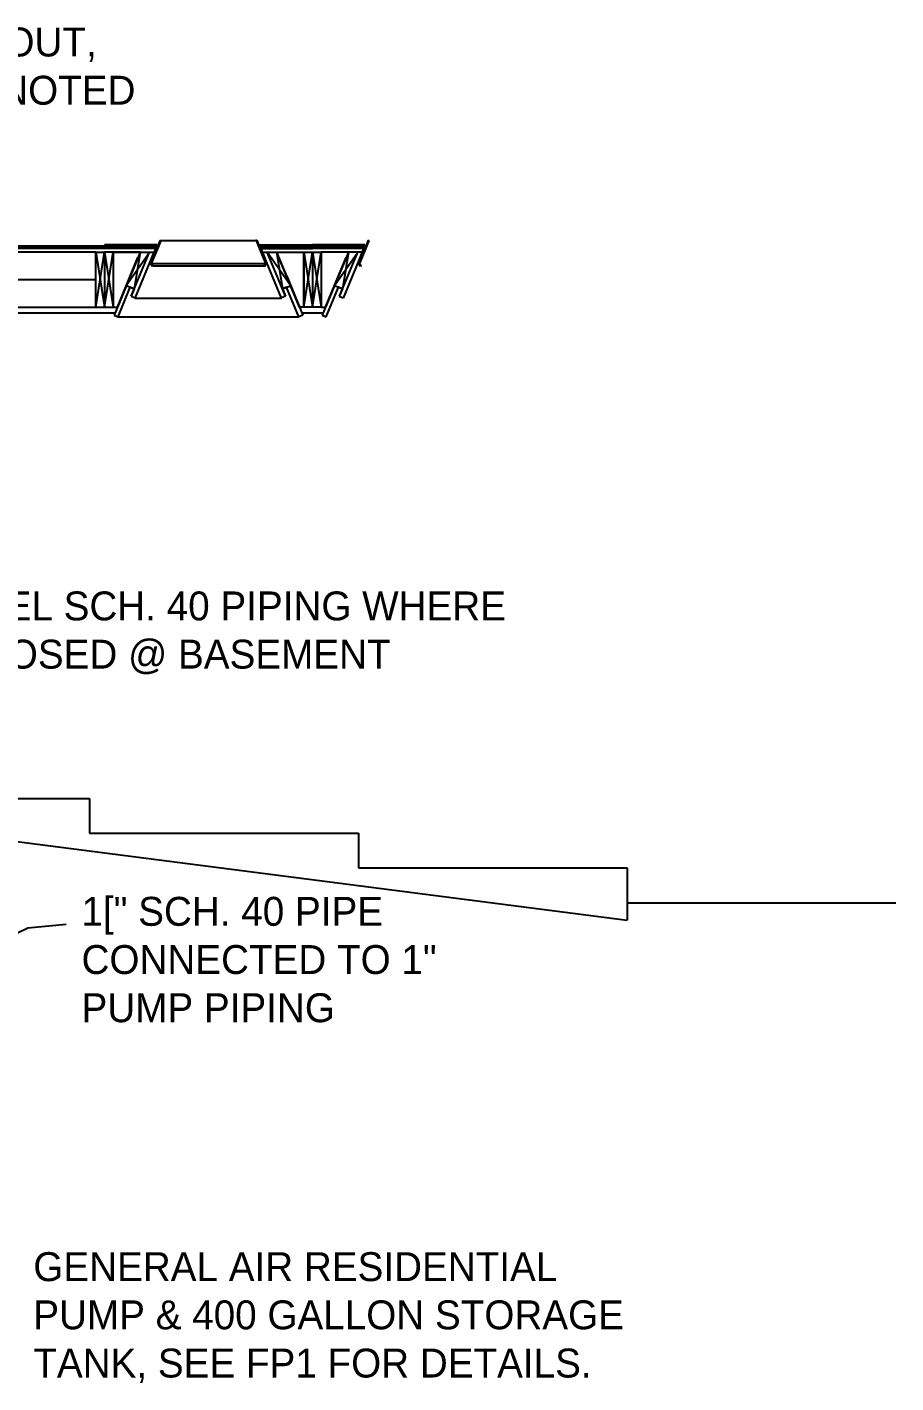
# Model space of a CAD drawing. Extents: x -16 to 10076, y -1 to 10000.
# Drawn here: x 4336.9 to 4487.2, y 615.3 to 849.7 of the extents above; entities that cross this region are included whole.
import ezdxf

# ---------------------------------------------------------------- set-up
doc = ezdxf.new("R2010")
doc.units = 0
doc.header["$MEASUREMENT"] = 0
for name, color, linetype in [('INSULATION', 30, 'Continuous'), ('SECTION', 3, 'Continuous'), ('TEXT', 1, 'Continuous')]:
    doc.layers.add(name, color=color, linetype=linetype)
doc.styles.get("Standard").update_dxf_attribs({"font": 'hcad.shx', "height": 8})
doc.linetypes.add('BATTING', pattern='A,0.0001,-0.1,[134,ltypeshp.shx,S=0.1,R=0,X=-0.1,Y=0],-0.2,[134,ltypeshp.shx,S=0.1,R=180,X=0.1,Y=0],-0.1', length=0.4001)
doc.dimstyles.new('DEFAULT', dxfattribs={"dimtxt": 8, "dimasz": 8, "dimexe": 8, "dimexo": 8, "dimgap": 1, "dimtad": 0, "dimdec": 1, "dimrnd": 0.5, "dimzin": 7, "dimdsep": 46, "dimlunit": 4, "dimtxsty": 'Standard', "dimcen": 0, "dimclrd": 256, "dimclre": 256, "dimclrt": 256, "dimadec": 0, "dimazin": 0, "dimtfac": 1, "dimtdec": 4, "dimtofl": 0, "dimtmove": 2, "dimatfit": 3, "dimfxl": 1, "dimtolj": 1, "dimtzin": 0, "dimarcsym": 0})

msp = doc.modelspace()

# ---------------------------------------------------------------- linework, layer by layer
at = {"layer": 'INSULATION', "linetype": 'BATTING', "ltscale": 10}
msp.add_line((4259.13188, 806.05324), (4348.75849, 806.05332), dxfattribs=at)
at = {"layer": 'SECTION', "ltscale": 0.125}
for p, q in [((4359.46571, 811.80332), (4255.65391, 811.80332)), ((4359.34182, 812.05332), (4350.25849, 812.05332)), ((4359.55027, 811.67832), (4358.36734, 808.82922)), ((4359.90621, 812.86159), (4359.51872, 811.92832)), ((4360.02165, 812.81366), (4359.55027, 811.67832)), ((4376.49533, 812.81366), (4376.96672, 811.67832)), ((4376.61078, 812.86159), (4376.99826, 811.92832)), ((4376.96672, 811.67832), (4378.14964, 808.82922)), ((4377.05128, 811.80332), (4386.25849, 811.80332)), ((4377.17516, 812.05332), (4386.25849, 812.05332)), ((4395.34182, 812.05332), (4386.25849, 812.05332)), ((4395.46571, 811.80332), (4386.25849, 811.80332)), ((4395.55027, 811.67832), (4394.36734, 808.82922)), ((4395.90621, 812.86159), (4395.51872, 811.92832)), ((4396.02165, 812.81366), (4395.55027, 811.67832)), ((4358.56099, 808.34019), (4358.28093, 808.7544)), ((4358.36734, 808.82922), (4358.65624, 808.42113)), ((4358.65624, 808.42113), (4358.56099, 808.34019)), ((4378.14964, 808.82922), (4377.86074, 808.42113)), ((4377.86074, 808.42113), (4377.956, 808.34019)), ((4377.956, 808.34019), (4378.23605, 808.7544)), ((4394.56099, 808.34019), (4394.28093, 808.7544)), ((4394.36734, 808.82922), (4394.65624, 808.42113)), ((4394.65624, 808.42113), (4394.56099, 808.34019))]:
    msp.add_line(p, q, dxfattribs=at)
at = {"layer": 'SECTION', "ltscale": 0.25}
for p, q in [((4359.25747, 811.67832), (4255.65391, 811.67832)), ((4359.15358, 811.42832), (4256.25604, 811.42832)), ((4355.41492, 811.92832), (4359.51872, 811.92832)), ((4359.90621, 812.86159), (4360.02165, 812.81366)), ((4360.02165, 812.81366), (4376.49533, 812.81366)), ((4376.61078, 812.86159), (4376.49533, 812.81366)), ((4381.10206, 811.92832), (4376.99826, 811.92832)), ((4377.25952, 811.67832), (4386.25849, 811.67832)), ((4377.3634, 811.42832), (4386.25849, 811.42832)), ((4395.25747, 811.67832), (4386.25849, 811.67832)), ((4395.15358, 811.42832), (4386.25849, 811.42832)), ((4391.41492, 811.92832), (4395.51872, 811.92832)), ((4395.90621, 812.86159), (4396.02165, 812.81366)), ((4348.75849, 810.80332), (4256.13188, 810.80332)), ((4348.75849, 801.30332), (4348.75849, 810.80332)), ((4348.75849, 810.80332), (4350.25849, 810.80332)), ((4348.75849, 801.30332), (4350.25849, 810.80332)), ((4348.75849, 810.80332), (4350.25849, 801.30332)), ((4350.25849, 810.80332), (4350.25849, 801.30332)), ((4350.25849, 801.30332), (4351.75849, 810.80332)), ((4351.75849, 810.80332), (4350.25849, 810.80332)), ((4350.25849, 810.80332), (4351.75849, 801.30332)), ((4351.75849, 810.80332), (4351.75849, 801.30332)), ((4351.75849, 810.80332), (4358.89387, 810.80332)), ((4356.46683, 810.80332), (4351.75849, 810.80332)), ((4356.46683, 810.80332), (4352.50849, 801.30332)), ((4377.62312, 810.80332), (4384.75849, 810.80332)), ((4380.05016, 810.80332), (4384.75849, 810.80332)), ((4380.05016, 810.80332), (4384.00849, 801.30332)), ((4384.75849, 810.80332), (4384.75849, 801.30332)), ((4384.75849, 801.30332), (4384.75849, 810.80332)), ((4384.75849, 810.80332), (4386.25849, 810.80332)), ((4384.75849, 801.30332), (4386.25849, 810.80332)), ((4384.75849, 810.80332), (4386.25849, 801.30332)), ((4386.25849, 810.80332), (4386.25849, 801.30332)), ((4386.25849, 801.30332), (4387.75849, 810.80332)), ((4386.25849, 810.80332), (4387.75849, 801.30332)), ((4386.25849, 810.80332), (4387.75849, 810.80332)), ((4387.75849, 810.80332), (4387.75849, 801.30332)), ((4394.89387, 810.80332), (4387.75849, 810.80332)), ((4392.46683, 810.80332), (4388.50849, 801.30332)), ((4354.7171, 806.61418), (4351.9332, 799.91997)), ((4358.36734, 808.82922), (4378.14964, 808.82922)), ((4358.65624, 808.42113), (4377.86074, 808.42113)), ((4381.79988, 806.61418), (4384.58378, 799.91997)), ((4390.7171, 806.61418), (4387.9332, 799.91997)), ((4355.4314, 804.42278), (4354.04606, 804.99796)), ((4381.08558, 804.42278), (4382.47092, 804.99796)), ((4391.4314, 804.42278), (4390.04606, 804.99796)), ((4355.59609, 802.86541), (4380.92089, 802.86541)), ((4304.75849, 801.30332), (4351.75849, 801.30332)), ((4351.75849, 801.30332), (4352.50849, 801.30332)), ((4352.6146, 799.63525), (4383.90239, 799.63525)), ((4384.75849, 801.30332), (4384.00849, 801.30332)), ((4387.75849, 801.30332), (4384.75849, 801.30332)), ((4387.75849, 801.30332), (4388.50849, 801.30332)), ((4347.69675, 716.30163), (4347.69675, 710.30163)), ((4308.75194, 712.30189), (4440.69675, 695.27676)), ((4347.69675, 710.30163), (4394.19675, 710.30163)), ((4394.19675, 710.30163), (4394.19675, 704.30163)), ((4394.19675, 704.30163), (4440.69675, 704.30163)), ((4440.69675, 704.30163), (4440.69675, 695.27676)), ((4440.69675, 698.30163), (4487.19675, 698.30163))]:
    msp.add_line(p, q, dxfattribs=at)
at = {"layer": 'SECTION', "linetype": 'Continuous', "ltscale": 0.125}
for p, q in [((4358.35374, 809.18147), (4359.46571, 811.80332)), ((4358.38352, 809.57518), (4359.25747, 811.67832)), ((4378.16325, 809.18147), (4377.05128, 811.80332)), ((4378.13346, 809.57518), (4377.25952, 811.67832)), ((4394.35374, 809.18147), (4395.46571, 811.80332)), ((4394.38352, 809.57518), (4395.25747, 811.67832)), ((4352.51224, 801.30372), (4356.0592, 809.84665)), ((4354.04241, 804.99948), (4358.08184, 810.80332)), ((4356.46683, 810.80332), (4355.4314, 804.42278)), ((4355.59609, 802.86541), (4358.89387, 810.80332)), ((4380.92089, 802.86541), (4377.62312, 810.80332)), ((4382.47457, 804.99948), (4378.43515, 810.80332)), ((4380.05016, 810.80332), (4381.08558, 804.42278)), ((4384.00475, 801.30372), (4380.45778, 809.84665)), ((4388.51224, 801.30372), (4392.0592, 809.84665)), ((4390.04241, 804.99948), (4394.08184, 810.80332)), ((4392.46683, 810.80332), (4391.4314, 804.42278)), ((4391.59609, 802.86541), (4394.89387, 810.80332)), ((4352.6146, 799.63525), (4354.73564, 804.71165)), ((4354.73564, 804.71165), (4355.4314, 804.42278)), ((4355.4314, 804.42278), (4354.90047, 803.15602)), ((4381.78135, 804.71165), (4381.08558, 804.42278)), ((4381.08558, 804.42278), (4381.61651, 803.15602)), ((4383.90239, 799.63525), (4381.78135, 804.71165)), ((4388.6146, 799.63525), (4390.73564, 804.71165)), ((4390.73564, 804.71165), (4391.4314, 804.42278)), ((4391.4314, 804.42278), (4390.90047, 803.15602)), ((4354.90047, 803.15602), (4355.59244, 802.86693)), ((4381.61651, 803.15602), (4380.92455, 802.86693)), ((4390.90047, 803.15602), (4391.59244, 802.86693)), ((4306.44623, 800.30332), (4352.09263, 800.30332)), ((4351.9332, 799.91997), (4352.6146, 799.63525)), ((4384.58378, 799.91997), (4383.90239, 799.63525)), ((4384.42436, 800.30332), (4388.09263, 800.30332)), ((4387.9332, 799.91997), (4388.6146, 799.63525))]:
    msp.add_line(p, q, dxfattribs=at)
at = {"layer": 'SECTION', "ltscale": 0.5}
for p, q in [((4354.90415, 803.15449), (4358.08184, 810.80332)), ((4381.61284, 803.15449), (4378.43515, 810.80332)), ((4390.90415, 803.15449), (4394.08184, 810.80332))]:
    msp.add_line(p, q, dxfattribs=at)
at = {"layer": 'SECTION', "ltscale": 1.5}
msp.add_line((4305.69675, 716.30163), (4347.69675, 716.30163), dxfattribs=at)

# ---------------------------------------------------------------- texts
at = {"layer": 'TEXT', "char_height": 5, "attachment_point": 1}
for s, insert, width in [('CPVC PIPING THROUGHOUT, EXCEPT BASEMENT AS NOTED', (4254.20991, 849.63376), 110.8428262), ('STEEL SCH. 40 PIPING WHERE EXPOSED @ BASEMENT ', (4320.16632, 752.11513), 110.8428262), ('1[" SCH. 40 PIPE CONNECTED TO 1" PUMP PIPING', (4346.29839, 699.30531), 81.933765), ('GENERAL AIR RESIDENTIAL PUMP & 400 GALLON STORAGE TANK, SEE FP1 FOR DETAILS.', (4337.95701, 637.86191), 110.8428262)]:
    msp.add_mtext(s, dxfattribs=dict(at, insert=insert, width=width))

# ---------------------------------------------------------------- leaders
at = {"layer": 'TEXT'}
msp.add_leader([(4270.4966, 661.95051), (4337.00962, 693.94879), (4343.61864, 694.57036)], dimstyle='DEFAULT', override={"dimscale": 1, "dimgap": 1, "dimtad": 0, "dimtdec": 1}, dxfattribs=at)

doc.saveas('drawing.dxf')
